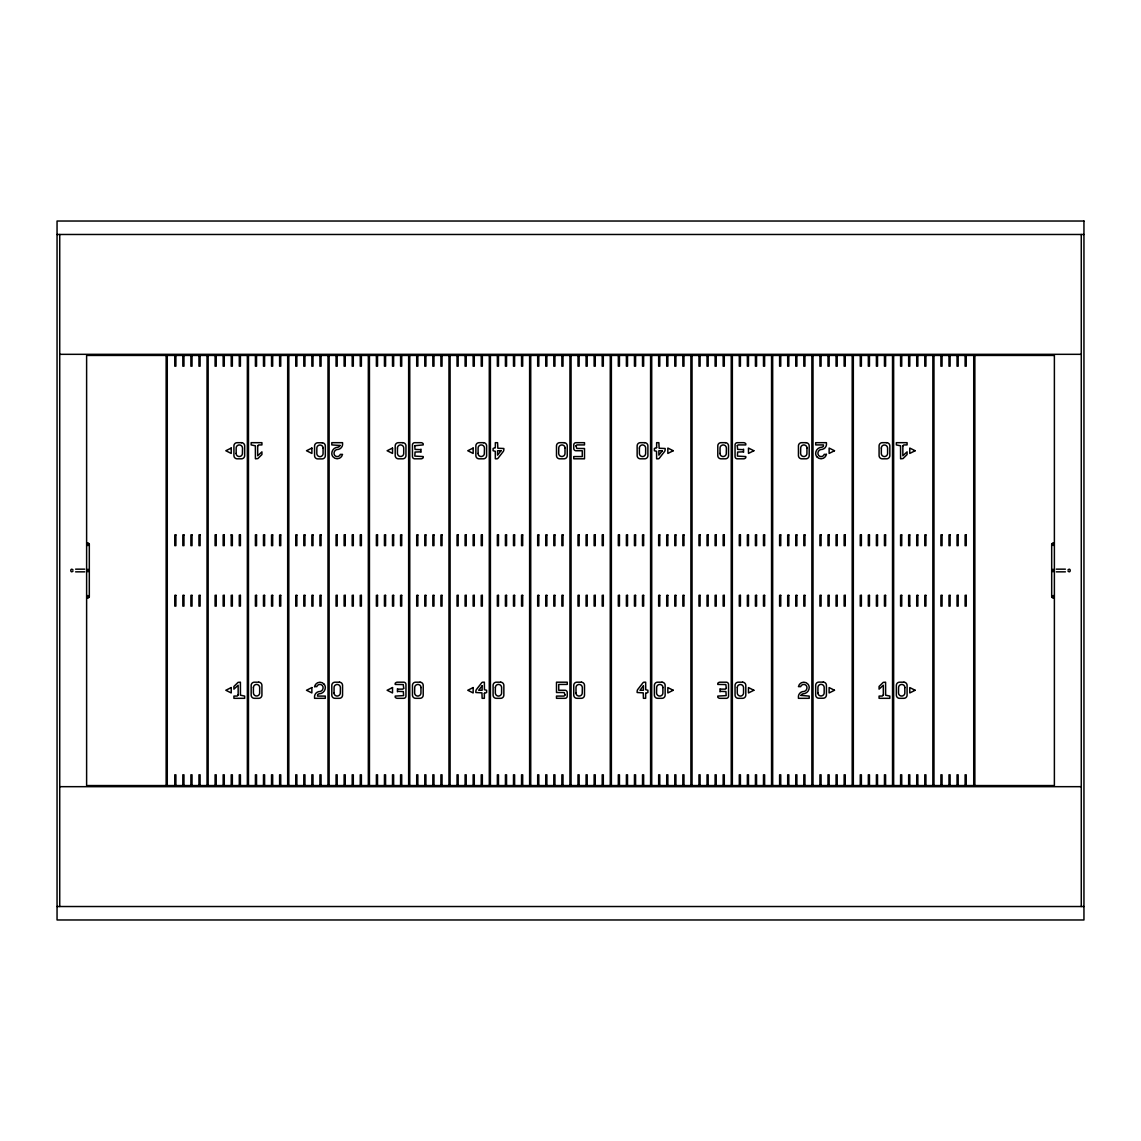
<?xml version="1.0" encoding="UTF-8"?>
<svg xmlns="http://www.w3.org/2000/svg" width="1141" height="1141" viewBox="0 0 1141 1141"><rect width="100%" height="100%" fill="white"/><g stroke="black" fill="none" stroke-linecap="round" stroke-linejoin="round"><path stroke-width="1.5" d="M236.158 453.448L236.173 448.056A3.166 3.166 0 0 1 236.829 446.16L237.399 445.575A3.166 3.166 0 0 1 242.505 448.028L242.405 453.433A3.166 3.166 0 0 1 241.749 455.316L241.179 455.901A3.166 3.166 0 0 1 236.073 453.448M323.088 448.128L323.074 453.519A3.166 3.166 0 0 1 322.418 455.416L321.848 456.001A3.166 3.166 0 0 1 319.951 456.657A3.166 3.166 0 0 1 316.813 453.548L316.841 448.142A3.166 3.166 0 0 1 317.483 446.259L318.068 445.675A3.166 3.166 0 0 1 323.174 448.128M334.042 692.972L334.071 687.567A3.166 3.166 0 0 1 334.712 685.684L335.297 685.099A3.166 3.166 0 0 1 340.403 687.552L340.303 692.944A3.166 3.166 0 0 1 339.647 694.84L339.077 695.425A3.166 3.166 0 0 1 333.971 692.972M420.972 687.552L420.943 692.944A3.166 3.166 0 0 1 420.302 694.84L419.717 695.425A3.166 3.166 0 0 1 414.611 692.972L414.711 687.567A3.166 3.166 0 0 1 415.367 685.684L415.937 685.099A3.166 3.166 0 0 1 421.058 687.552M478.093 453.448L478.108 448.056A3.166 3.166 0 0 1 478.764 446.16L479.334 445.575A3.166 3.166 0 0 1 484.454 448.028L484.34 453.433A3.166 3.166 0 0 1 483.698 455.316L483.114 455.901A3.166 3.166 0 0 1 478.008 453.448M565.009 448.028L564.995 453.433A3.166 3.166 0 0 1 564.339 455.316L563.768 455.901A3.166 3.166 0 0 1 558.662 453.448L558.762 448.056A3.166 3.166 0 0 1 559.404 446.16L559.989 445.575A3.166 3.166 0 0 1 565.095 448.028M575.991 692.972L576.005 687.567A3.166 3.166 0 0 1 576.661 685.684L577.232 685.099A3.166 3.166 0 0 1 582.338 687.552L582.238 692.944A3.166 3.166 0 0 1 581.596 694.84L581.011 695.425A3.166 3.166 0 0 1 575.905 692.972M662.907 687.552L662.892 692.944A3.166 3.166 0 0 1 662.236 694.84L661.666 695.425A3.166 3.166 0 0 1 656.546 692.972L656.66 687.567A3.166 3.166 0 0 1 657.302 685.684L657.886 685.099A3.166 3.166 0 0 1 662.992 687.552M720.028 453.448L720.057 448.056A3.166 3.166 0 0 1 720.698 446.16L721.283 445.575A3.166 3.166 0 0 1 726.389 448.028L726.289 453.433A3.166 3.166 0 0 1 725.633 455.316L725.063 455.901A3.166 3.166 0 0 1 719.942 453.448M806.958 448.028L806.929 453.433A3.166 3.166 0 0 1 806.288 455.316L805.703 455.901A3.166 3.166 0 0 1 800.597 453.448L800.697 448.056A3.166 3.166 0 0 1 801.353 446.16L801.923 445.575A3.166 3.166 0 0 1 807.029 448.028M817.912 692.872L817.926 687.481A3.166 3.166 0 0 1 818.582 685.584L819.152 684.999A3.166 3.166 0 0 1 821.049 684.343A3.166 3.166 0 0 1 824.187 687.452L824.159 692.858A3.166 3.166 0 0 1 823.517 694.741L822.932 695.325A3.166 3.166 0 0 1 817.826 692.872M904.842 687.552L904.827 692.944A3.166 3.166 0 0 1 904.171 694.84L903.601 695.425A3.166 3.166 0 0 1 898.495 692.972L898.595 687.567A3.166 3.166 0 0 1 899.251 685.684L899.821 685.099A3.166 3.166 0 0 1 904.927 687.552M89.312 544.157C86.388 548.693 86.388 539.622 89.312 544.157L89.312 596.843C86.388 601.378 86.388 592.307 89.312 596.843M1051.688 544.157C1054.612 539.622 1054.612 548.693 1051.688 544.157L1051.688 596.843C1054.612 601.378 1054.612 592.307 1051.688 596.843M72.995 571.17C70.029 574.023 70.029 566.977 72.995 569.83M1068.005 569.83C1070.971 566.977 1070.971 574.023 1068.005 571.17M57.05 234.476L1083.95 234.476M59.731 354.323L1081.269 354.323M826.441 454.375L824.201 454.375A3.337 3.337 0 0 1 821.064 456.571A3.138 3.138 0 0 1 817.926 453.433A3.794 3.794 0 0 1 820.907 449.525A5.42 5.42 0 0 0 826.441 444.919L826.441 442.679L815.687 442.679L815.687 444.919L823.488 444.919L823.303 446.459A2.995 2.995 0 0 1 821.691 447.215A6.218 6.218 0 0 0 815.687 453.433A5.377 5.377 0 0 0 816.414 456.115L816.799 456.7M231.095 534.887L232.35 534.887L232.35 545.64L231.224 545.64L231.224 534.887M75.606 569.159L84.719 569.159M1056.281 569.159L1065.394 569.159M75.606 571.841L84.719 571.841M1056.281 571.841L1065.394 571.841M909.905 606.113L908.65 606.113L908.65 595.36L909.776 595.36L909.776 606.113M314.559 686.625L316.799 686.625A3.337 3.337 0 0 1 319.936 684.429A3.138 3.138 0 0 1 323.074 687.567A3.794 3.794 0 0 1 320.093 691.475A5.42 5.42 0 0 0 314.559 696.081L314.559 698.321L325.313 698.321L325.313 696.081L317.512 696.081L317.697 694.541A2.995 2.995 0 0 1 319.309 693.785A6.218 6.218 0 0 0 325.313 687.567A5.377 5.377 0 0 0 324.586 684.885L324.201 684.3M59.731 786.677L1081.269 786.677M57.05 906.524L1083.95 906.524M1081.269 234.476L1081.269 906.524M1053.029 569.202L1053.029 570.5M1053.029 570.842L1053.029 571.798M974.856 355.436L974.856 785.564M973.729 355.436L973.729 785.564M966.227 355.436L966.227 366.19L965.115 366.19L965.115 355.436M966.227 785.564L966.227 774.81L965.115 774.81L965.115 785.564M958.169 355.436L958.169 366.19L957.042 366.19L957.042 355.436M958.169 785.564L958.169 774.81L957.042 774.81L957.042 785.564M950.096 355.436L950.096 366.19L948.984 366.19L948.984 355.436M950.096 785.564L950.096 774.81L948.984 774.81L948.984 785.564M942.038 355.436L942.038 366.19L940.911 366.19L940.911 355.436M942.038 785.564L942.038 774.81L940.911 774.81L940.911 785.564M933.966 355.436L933.966 785.564M932.853 355.436L932.853 785.564M925.907 355.436L925.907 366.19L924.78 366.19L924.78 355.436M925.907 785.564L925.907 774.81L924.78 774.81L924.78 785.564M917.835 355.436L917.835 366.19L916.722 366.19L916.722 355.436M917.835 785.564L917.835 774.81L916.722 774.81L916.722 785.564M909.776 355.436L909.776 366.19L908.65 366.19L908.65 355.436M909.776 785.564L909.776 774.81L908.65 774.81L908.65 785.564M901.718 355.436L901.718 366.19L900.591 366.19L900.591 355.436M901.718 785.564L901.718 774.81L900.591 774.81L900.591 785.564M893.645 355.436L893.645 785.564M892.533 355.436L892.533 785.564M885.587 355.436L885.587 366.19L884.46 366.19L884.46 355.436M885.587 785.564L885.587 774.81L884.46 774.81L884.46 785.564M877.515 355.436L877.515 366.19L876.402 366.19L876.402 355.436M877.515 785.564L877.515 774.81L876.402 774.81L876.402 785.564M869.456 355.436L869.456 366.19L868.33 366.19L868.33 355.436M869.456 785.564L869.456 774.81L868.33 774.81L868.33 785.564M861.384 355.436L861.384 366.19L860.271 366.19L860.271 355.436M861.384 785.564L861.384 774.81L860.271 774.81L860.271 785.564M853.325 355.436L853.325 785.564M852.199 355.436L852.199 785.564M845.253 355.436L845.253 366.19L844.14 366.19L844.14 355.436M845.253 785.564L845.253 774.81L844.14 774.81L844.14 785.564M837.194 355.436L837.194 366.19L836.068 366.19L836.068 355.436M837.194 785.564L837.194 774.81L836.068 774.81L836.068 785.564M829.136 355.436L829.136 366.19L828.009 366.19L828.009 355.436M829.136 785.564L829.136 774.81L828.009 774.81L828.009 785.564M821.064 355.436L821.064 366.19L819.951 366.19L819.951 355.436M821.064 785.564L821.064 774.81L819.951 774.81L819.951 785.564M813.005 355.436L813.005 785.564M811.879 355.436L811.879 785.564M804.933 355.436L804.933 366.19L803.82 366.19L803.82 355.436M804.933 785.564L804.933 774.81L803.82 774.81L803.82 785.564M796.874 355.436L796.874 366.19L795.748 366.19L795.748 355.436M796.874 785.564L796.874 774.81L795.748 774.81L795.748 785.564M788.802 355.436L788.802 366.19L787.689 366.19L787.689 355.436M788.802 785.564L788.802 774.81L787.689 774.81L787.689 785.564M780.744 355.436L780.744 366.19L779.617 366.19L779.617 355.436M780.744 785.564L780.744 774.81L779.617 774.81L779.617 785.564M772.671 355.436L772.671 785.564M771.558 355.436L771.558 785.564M764.613 355.436L764.613 366.19L763.486 366.19L763.486 355.436M764.613 785.564L764.613 774.81L763.486 774.81L763.486 785.564M756.554 355.436L756.554 366.19L755.428 366.19L755.428 355.436M756.554 785.564L756.554 774.81L755.428 774.81L755.428 785.564M748.482 355.436L748.482 366.19L747.369 366.19L747.369 355.436M748.482 785.564L748.482 774.81L747.369 774.81L747.369 785.564M740.423 355.436L740.423 366.19L739.297 366.19L739.297 355.436M740.423 785.564L740.423 774.81L739.297 774.81L739.297 785.564M732.351 355.436L732.351 785.564M731.238 355.436L731.238 785.564M724.293 355.436L724.293 366.19L723.166 366.19L723.166 355.436M724.293 785.564L724.293 774.81L723.166 774.81L723.166 785.564M716.22 355.436L716.22 366.19L715.107 366.19L715.107 355.436M716.22 785.564L716.22 774.81L715.107 774.81L715.107 785.564M708.162 355.436L708.162 366.19L707.035 366.19L707.035 355.436M708.162 785.564L708.162 774.81L707.035 774.81L707.035 785.564M700.089 355.436L700.089 366.19L698.977 366.19L698.977 355.436M700.089 785.564L700.089 774.81L698.977 774.81L698.977 785.564M692.031 355.436L692.031 785.564M690.904 355.436L690.904 785.564M683.958 355.436L683.958 366.19L682.846 366.19L682.846 355.436M683.958 785.564L683.958 774.81L682.846 774.81L682.846 785.564M675.9 355.436L675.9 366.19L674.787 366.19L674.787 355.436M675.9 785.564L675.9 774.81L674.787 774.81L674.787 785.564M667.842 355.436L667.842 366.19L666.715 366.19L666.715 355.436M667.842 785.564L667.842 774.81L666.715 774.81L666.715 785.564M659.769 355.436L659.769 366.19L658.657 366.19L658.657 355.436M659.769 785.564L659.769 774.81L658.657 774.81L658.657 785.564M651.711 355.436L651.711 785.564M650.584 355.436L650.584 785.564M643.638 355.436L643.638 366.19L642.526 366.19L642.526 355.436M643.638 785.564L643.638 774.81L642.526 774.81L642.526 785.564M635.58 355.436L635.58 366.19L634.453 366.19L634.453 355.436M635.58 785.564L635.58 774.81L634.453 774.81L634.453 785.564M627.507 355.436L627.507 366.19L626.395 366.19L626.395 355.436M627.507 785.564L627.507 774.81L626.395 774.81L626.395 785.564M619.449 355.436L619.449 366.19L618.322 366.19L618.322 355.436M619.449 785.564L619.449 774.81L618.322 774.81L618.322 785.564M611.376 355.436L611.376 785.564M610.264 355.436L610.264 785.564M603.318 355.436L603.318 366.19L602.206 366.19L602.206 355.436M603.318 785.564L603.318 774.81L602.206 774.81L602.206 785.564M595.26 355.436L595.26 366.19L594.133 366.19L594.133 355.436M595.26 785.564L595.26 774.81L594.133 774.81L594.133 785.564M587.187 355.436L587.187 366.19L586.075 366.19L586.075 355.436M587.187 785.564L587.187 774.81L586.075 774.81L586.075 785.564M579.129 355.436L579.129 366.19L578.002 366.19L578.002 355.436M579.129 785.564L579.129 774.81L578.002 774.81L578.002 785.564M571.056 355.436L571.056 785.564M569.944 355.436L569.944 785.564M562.998 355.436L562.998 366.19L561.871 366.19L561.871 355.436M562.998 785.564L562.998 774.81L561.871 774.81L561.871 785.564M554.925 355.436L554.925 366.19L553.813 366.19L553.813 355.436M554.925 785.564L554.925 774.81L553.813 774.81L553.813 785.564M546.867 355.436L546.867 366.19L545.74 366.19L545.74 355.436M546.867 785.564L546.867 774.81L545.74 774.81L545.74 785.564M538.794 355.436L538.794 366.19L537.682 366.19L537.682 355.436M538.794 785.564L538.794 774.81L537.682 774.81L537.682 785.564M530.736 355.436L530.736 785.564M529.624 355.436L529.624 785.564M522.678 355.436L522.678 366.19L521.551 366.19L521.551 355.436M522.678 785.564L522.678 774.81L521.551 774.81L521.551 785.564M514.605 355.436L514.605 366.19L513.493 366.19L513.493 355.436M514.605 785.564L514.605 774.81L513.493 774.81L513.493 785.564M506.547 355.436L506.547 366.19L505.42 366.19L505.42 355.436M506.547 785.564L506.547 774.81L505.42 774.81L505.42 785.564M498.474 355.436L498.474 366.19L497.362 366.19L497.362 355.436M498.474 785.564L498.474 774.81L497.362 774.81L497.362 785.564M490.416 355.436L490.416 785.564M489.289 355.436L489.289 785.564M482.343 355.436L482.343 366.19L481.231 366.19L481.231 355.436M482.343 785.564L482.343 774.81L481.231 774.81L481.231 785.564M474.285 355.436L474.285 366.19L473.158 366.19L473.158 355.436M474.285 785.564L474.285 774.81L473.158 774.81L473.158 785.564M466.213 355.436L466.213 366.19L465.1 366.19L465.1 355.436M466.213 785.564L466.213 774.81L465.1 774.81L465.1 785.564M458.154 355.436L458.154 366.19L457.042 366.19L457.042 355.436M458.154 785.564L458.154 774.81L457.042 774.81L457.042 785.564M450.096 355.436L450.096 785.564M448.969 355.436L448.969 785.564M442.023 355.436L442.023 366.19L440.911 366.19L440.911 355.436M442.023 785.564L442.023 774.81L440.911 774.81L440.911 785.564M433.965 355.436L433.965 366.19L432.838 366.19L432.838 355.436M433.965 785.564L433.965 774.81L432.838 774.81L432.838 785.564M425.893 355.436L425.893 366.19L424.78 366.19L424.78 355.436M425.893 785.564L425.893 774.81L424.78 774.81L424.78 785.564M417.834 355.436L417.834 366.19L416.707 366.19L416.707 355.436M417.834 785.564L417.834 774.81L416.707 774.81L416.707 785.564M409.762 355.436L409.762 785.564M408.649 355.436L408.649 785.564M401.703 355.436L401.703 366.19L400.577 366.19L400.577 355.436M401.703 785.564L401.703 774.81L400.577 774.81L400.577 785.564M393.631 355.436L393.631 366.19L392.518 366.19L392.518 355.436M393.631 785.564L393.631 774.81L392.518 774.81L392.518 785.564M385.572 355.436L385.572 366.19L384.446 366.19L384.446 355.436M385.572 785.564L385.572 774.81L384.446 774.81L384.446 785.564M377.514 355.436L377.514 366.19L376.387 366.19L376.387 355.436M377.514 785.564L377.514 774.81L376.387 774.81L376.387 785.564M369.442 355.436L369.442 785.564M368.329 355.436L368.329 785.564M361.383 355.436L361.383 366.19L360.256 366.19L360.256 355.436M361.383 785.564L361.383 774.81L360.256 774.81L360.256 785.564M353.311 355.436L353.311 366.19L352.198 366.19L352.198 355.436M353.311 785.564L353.311 774.81L352.198 774.81L352.198 785.564M345.252 355.436L345.252 366.19L344.126 366.19L344.126 355.436M345.252 785.564L345.252 774.81L344.126 774.81L344.126 785.564M337.18 355.436L337.18 366.19L336.067 366.19L336.067 355.436M337.18 785.564L337.18 774.81L336.067 774.81L336.067 785.564M329.121 355.436L329.121 785.564M327.995 355.436L327.995 785.564M321.049 355.436L321.049 366.19L319.936 366.19L319.936 355.436M321.049 785.564L321.049 774.81L319.936 774.81L319.936 785.564M312.991 355.436L312.991 366.19L311.864 366.19L311.864 355.436M312.991 785.564L312.991 774.81L311.864 774.81L311.864 785.564M304.932 355.436L304.932 366.19L303.806 366.19L303.806 355.436M304.932 785.564L304.932 774.81L303.806 774.81L303.806 785.564M296.86 355.436L296.86 366.19L295.747 366.19L295.747 355.436M296.86 785.564L296.86 774.81L295.747 774.81L295.747 785.564M288.801 355.436L288.801 785.564M287.675 355.436L287.675 785.564M280.729 355.436L280.729 366.19L279.616 366.19L279.616 355.436M280.729 785.564L280.729 774.81L279.616 774.81L279.616 785.564M272.67 355.436L272.67 366.19L271.544 366.19L271.544 355.436M272.67 785.564L272.67 774.81L271.544 774.81L271.544 785.564M264.598 355.436L264.598 366.19L263.485 366.19L263.485 355.436M264.598 785.564L264.598 774.81L263.485 774.81L263.485 785.564M256.54 355.436L256.54 366.19L255.413 366.19L255.413 355.436M256.54 785.564L256.54 774.81L255.413 774.81L255.413 785.564M248.467 355.436L248.467 785.564M247.355 355.436L247.355 785.564M240.409 355.436L240.409 366.19L239.282 366.19L239.282 355.436M240.409 785.564L240.409 774.81L239.282 774.81L239.282 785.564M232.35 355.436L232.35 366.19L231.224 366.19L231.224 355.436M232.35 785.564L232.35 774.81L231.224 774.81L231.224 785.564M224.278 355.436L224.278 366.19L223.165 366.19L223.165 355.436M224.278 785.564L224.278 774.81L223.165 774.81L223.165 785.564M216.219 355.436L216.219 366.19L215.093 366.19L215.093 355.436M216.219 785.564L216.219 774.81L215.093 774.81L215.093 785.564M208.147 355.436L208.147 785.564M207.034 355.436L207.034 785.564M200.089 355.436L200.089 366.19L198.962 366.19L198.962 355.436M200.089 785.564L200.089 774.81L198.962 774.81L198.962 785.564M192.016 355.436L192.016 366.19L190.904 366.19L190.904 355.436M192.016 785.564L192.016 774.81L190.904 774.81L190.904 785.564M183.958 355.436L183.958 366.19L182.831 366.19L182.831 355.436M183.958 785.564L183.958 774.81L182.831 774.81L182.831 785.564M175.885 355.436L175.885 366.19L174.773 366.19L174.773 355.436M175.885 785.564L175.885 774.81L174.773 774.81L174.773 785.564M167.271 355.436L167.271 785.564M166.144 355.436L166.144 785.564M87.971 544.157L87.971 545.498M87.971 569.202L87.971 570.158M87.971 570.5L87.971 571.798M59.731 234.476L59.731 906.524M314.588 686.625A5.448 5.448 0 0 1 324.215 684.286M826.412 454.375A5.448 5.448 0 0 1 816.785 456.714M253.416 687.567L253.402 692.972A3.166 3.166 0 0 0 258.422 695.425L259.007 694.84A3.166 3.166 0 0 0 259.649 692.944L259.677 687.552A3.166 3.166 0 0 0 256.54 684.429A3.166 3.166 0 0 0 254.657 685.099L254.072 685.684A3.166 3.166 0 0 0 253.416 687.567M397.467 448.056L397.439 453.448A3.166 3.166 0 0 0 402.473 455.901L403.044 455.316A3.166 3.166 0 0 0 403.7 453.433L403.714 448.028A3.166 3.166 0 0 0 400.662 444.919A3.166 3.166 0 0 0 398.694 445.575L398.123 446.16A3.166 3.166 0 0 0 397.467 448.056M495.365 687.567L495.337 692.972A3.166 3.166 0 0 0 498.474 696.081A3.166 3.166 0 0 0 500.371 695.425L500.942 694.84A3.166 3.166 0 0 0 501.598 692.944L501.612 687.552A3.166 3.166 0 0 0 498.474 684.429A3.166 3.166 0 0 0 496.592 685.099L496.021 685.684A3.166 3.166 0 0 0 495.365 687.567M639.402 448.056L639.388 453.448A3.166 3.166 0 0 0 642.526 456.571A3.166 3.166 0 0 0 644.408 455.901L644.979 455.316A3.166 3.166 0 0 0 645.635 453.433L645.663 448.028A3.166 3.166 0 0 0 642.526 444.919A3.166 3.166 0 0 0 640.629 445.575L640.058 446.16A3.166 3.166 0 0 0 639.402 448.056M737.3 687.567L737.286 692.972A3.166 3.166 0 0 0 740.338 696.081A3.166 3.166 0 0 0 742.306 695.425L742.877 694.84A3.166 3.166 0 0 0 743.533 692.944L743.561 687.552A3.166 3.166 0 0 0 738.527 685.099L737.956 685.684A3.166 3.166 0 0 0 737.3 687.567M881.351 448.056L881.323 453.448A3.166 3.166 0 0 0 884.46 456.571A3.166 3.166 0 0 0 886.343 455.901L886.928 455.316A3.166 3.166 0 0 0 887.584 453.433L887.598 448.028A3.166 3.166 0 0 0 882.578 445.575L881.993 446.16A3.166 3.166 0 0 0 881.351 448.056M238.169 694.855L237.257 696.039L233.919 696.081L233.919 698.321L244.659 698.321L244.659 696.081L240.451 695.183L240.409 682.19L238.055 682.375L233.919 686.454L233.919 689.135L238.141 685.256L238.169 694.855M257.666 445.974L257.695 455.744L261.917 451.865L261.917 454.546L257.852 458.582L255.413 458.81L255.37 445.817L251.163 444.919L251.163 442.679L261.917 442.679L261.917 444.919L258.565 444.961L257.666 445.974M414.696 445.717L415.053 449.426L419.845 449.625A1.783 1.783 0 0 0 420.972 449.226L420.972 452.25A1.783 1.783 0 0 0 419.845 451.865L415.053 452.05L414.825 456.1L423.211 456.571L423.211 457.684A2.795 2.795 0 0 1 420.972 458.81L414.696 458.81A2.239 2.239 0 0 1 412.457 456.571L412.457 444.919A2.239 2.239 0 0 1 414.696 442.679L420.972 442.679A2.795 2.795 0 0 1 423.211 443.792L423.211 444.919L414.696 445.717M403.714 688.223L402.916 689.135L398.566 689.135A1.783 1.783 0 0 1 397.439 688.75L397.439 691.774A1.783 1.783 0 0 1 398.566 691.375L403.358 691.574L403.6 695.625L395.2 696.081L395.2 697.208A2.795 2.795 0 0 0 397.439 698.321L403.714 698.321A2.239 2.239 0 0 0 405.954 696.081L405.954 684.429A2.239 2.239 0 0 0 403.714 682.19L397.439 682.19A2.795 2.795 0 0 0 395.2 683.316L395.2 684.429L403.258 684.557L403.714 688.223M495.337 447.6L493.097 448.499L493.097 450.738L495.28 451.294L495.337 458.81L496.777 458.81A1.64 1.64 0 0 0 498.075 458.169L503.152 451.636A3.309 3.309 0 0 0 503.851 449.611L503.851 448.499L497.847 448.242L497.576 442.679L495.337 442.679L495.337 447.6M484.369 693.286L484.369 698.321L482.13 698.321L481.944 692.858L475.854 692.501L475.854 691.389A3.309 3.309 0 0 1 476.553 689.364L481.63 682.831A1.64 1.64 0 0 1 482.928 682.19L484.369 682.19L484.44 689.706L486.608 690.262L486.608 692.501L484.369 693.286M575.991 445.889L576.818 448.456L584.506 448.499L584.506 458.81L573.752 458.81L573.752 456.571L582.267 456.571L582.267 450.738L575.991 450.738A2.239 2.239 0 0 1 573.752 448.499L573.752 444.919A2.239 2.239 0 0 1 575.991 442.679L584.506 442.679L584.506 444.919L576.961 444.919L575.991 445.889M565.009 694.969L564.039 696.081L556.494 696.081L556.494 698.321L565.009 698.321A2.239 2.239 0 0 0 567.248 696.081L567.248 692.501A2.239 2.239 0 0 0 565.009 690.262L558.733 690.262L558.733 684.429L567.248 684.429L567.248 682.19L556.494 682.19L556.494 692.501L564.182 692.544L565.009 694.969M656.631 447.6L654.392 448.499L654.392 450.738L656.56 451.294L656.631 458.81L658.072 458.81A1.64 1.64 0 0 0 659.37 458.169L664.447 451.636A3.309 3.309 0 0 0 665.146 449.611L665.146 448.499L659.141 448.242L658.87 442.679L656.631 442.679L656.631 447.6M645.663 693.286L645.663 698.321L643.424 698.321L643.239 692.858L637.149 692.501L637.149 691.389A3.309 3.309 0 0 1 637.848 689.364L642.925 682.831A1.64 1.64 0 0 1 644.223 682.19L645.663 682.19L645.72 689.706L647.903 690.262L647.903 692.501L645.663 693.286M737.286 445.717L737.642 449.426L742.434 449.625A1.783 1.783 0 0 0 743.561 449.226L743.561 452.25A1.783 1.783 0 0 0 742.434 451.865L737.642 452.05L737.4 456.1L745.8 456.571L745.8 457.684A2.795 2.795 0 0 1 743.561 458.81L737.286 458.81A2.239 2.239 0 0 1 735.046 456.571L735.046 444.919A2.239 2.239 0 0 1 737.286 442.679L743.561 442.679A2.795 2.795 0 0 1 745.8 443.792L745.8 444.919L738.084 444.919L737.286 445.717M726.304 688.223L725.505 689.135L721.155 689.135A1.783 1.783 0 0 1 720.028 688.75L720.028 691.774A1.783 1.783 0 0 1 721.155 691.375L725.947 691.574L726.175 695.625L717.789 696.081L717.789 697.208A2.795 2.795 0 0 0 720.028 698.321L726.304 698.321A2.239 2.239 0 0 0 728.543 696.081L728.543 684.429A2.239 2.239 0 0 0 726.304 682.19L720.028 682.19A2.795 2.795 0 0 0 717.789 683.316L717.789 684.429L725.847 684.557L726.304 688.223M883.348 694.855L882.435 696.039L879.083 696.081L879.083 698.321L889.837 698.321L889.837 696.081L885.63 695.183L885.587 682.19L883.22 682.375L879.083 686.454L879.083 689.135L883.305 685.256L883.348 694.855M902.845 445.974L902.859 455.744L907.081 451.865L907.081 454.546L903.016 458.582L900.591 458.81L900.549 445.817L896.341 444.919L896.341 442.679L907.081 442.679L907.081 444.919L903.743 444.961L902.845 445.974M340.061 445.475L339.419 446.459A2.995 2.995 0 0 1 337.807 447.215A6.218 6.218 0 0 0 331.803 453.433A5.377 5.377 0 0 0 332.53 456.115L332.915 456.7A5.448 5.448 0 0 0 342.528 454.375L340.318 454.375A3.337 3.337 0 0 1 337.18 456.571A3.138 3.138 0 0 1 334.042 453.433A3.794 3.794 0 0 1 337.023 449.525A5.42 5.42 0 0 0 342.557 444.919L342.557 442.679L331.803 442.679L331.803 444.919L340.061 445.475M800.939 695.425L809.197 696.081L809.197 698.321L798.443 698.321L798.443 696.081A5.42 5.42 0 0 1 803.977 691.475A3.794 3.794 0 0 0 806.958 687.567A3.138 3.138 0 0 0 803.82 684.429A3.337 3.337 0 0 0 800.682 686.625L798.443 686.625A5.448 5.448 0 0 1 808.099 684.286L808.47 684.885A5.377 5.377 0 0 1 809.197 687.567A6.218 6.218 0 0 1 803.193 693.785A2.995 2.995 0 0 0 801.581 694.541L800.939 695.425M501.013 450.738L497.576 455.159L497.576 450.738L501.013 450.738M662.308 450.738L658.87 455.159L658.87 450.738L662.308 450.738M482.13 685.841L478.692 690.262L482.13 690.262L482.13 685.841M643.424 685.841L639.987 690.262L643.424 690.262L643.424 685.841M231.224 448.056L225.847 450.738L231.224 453.433L231.224 448.056M311.892 448.056L306.515 450.738L311.892 453.433L311.892 448.056M392.518 448.056L387.141 450.738L392.518 453.433L392.518 448.056M473.158 448.056L467.781 450.738L473.158 453.433L473.158 448.056M673.219 450.738L667.842 453.433L667.842 448.056L673.219 450.738M231.224 687.567L225.847 690.262L231.224 692.944L231.224 687.567M753.859 450.738L748.482 453.433L748.482 448.056L753.859 450.738M311.864 687.567L306.501 690.262L311.864 692.944L311.864 687.567M834.499 450.738L829.136 453.433L829.136 448.056L834.499 450.738M392.518 687.567L387.141 690.262L392.518 692.944L392.518 687.567M915.153 450.738L909.776 453.433L909.776 448.056L915.153 450.738M473.158 687.567L467.781 690.262L473.158 692.944L473.158 687.567M673.219 690.262L667.842 692.944L667.842 687.567L673.219 690.262M753.859 690.262L748.482 692.944L748.482 687.567L753.859 690.262M834.485 690.262L829.108 692.944L829.108 687.567L834.485 690.262M915.153 690.262L909.776 692.944L909.776 687.567L915.153 690.262M1083.95 221.026L57.05 221.026L57.05 919.974L1083.95 919.974L1083.95 221.026M1054.384 355.436L86.616 355.436L86.616 785.564L1054.384 785.564L1054.384 355.436M241.535 442.679L237.043 442.679A3.195 3.195 0 0 0 233.919 445.817L233.919 455.673A3.195 3.195 0 0 0 237.043 458.81L241.535 458.81A3.195 3.195 0 0 0 244.659 455.673L244.659 445.817A3.195 3.195 0 0 0 241.535 442.679M402.816 442.679L398.337 442.679A3.195 3.195 0 0 0 395.2 445.817L395.2 455.673A3.195 3.195 0 0 0 398.337 458.81L402.816 458.81A3.195 3.195 0 0 0 405.954 455.673L405.954 445.817A3.195 3.195 0 0 0 402.816 442.679M483.47 442.679L478.992 442.679A3.195 3.195 0 0 0 475.854 445.817L475.854 455.673A3.195 3.195 0 0 0 478.992 458.81L483.47 458.81A3.195 3.195 0 0 0 486.608 455.673L486.608 445.817A3.195 3.195 0 0 0 483.47 442.679M564.11 442.679L559.632 442.679A3.195 3.195 0 0 0 556.494 445.817L556.494 455.673A3.195 3.195 0 0 0 559.632 458.81L564.11 458.81A3.195 3.195 0 0 0 567.248 455.673L567.248 445.817A3.195 3.195 0 0 0 564.11 442.679M644.765 442.679L640.286 442.679A3.195 3.195 0 0 0 637.149 445.817L637.149 455.673A3.195 3.195 0 0 0 640.286 458.81L644.765 458.81A3.195 3.195 0 0 0 647.903 455.673L647.903 445.817A3.195 3.195 0 0 0 644.765 442.679M725.405 442.679L720.927 442.679A3.195 3.195 0 0 0 717.789 445.817L717.789 455.673A3.195 3.195 0 0 0 720.927 458.81L725.405 458.81A3.195 3.195 0 0 0 728.543 455.673L728.543 445.817A3.195 3.195 0 0 0 725.405 442.679M806.059 442.679L801.581 442.679A3.195 3.195 0 0 0 798.443 445.817L798.443 455.673A3.195 3.195 0 0 0 801.581 458.81L806.059 458.81A3.195 3.195 0 0 0 809.197 455.673L809.197 445.817A3.195 3.195 0 0 0 806.059 442.679M886.7 442.679L882.221 442.679A3.195 3.195 0 0 0 879.083 445.817L879.083 455.673A3.195 3.195 0 0 0 882.221 458.81L886.7 458.81A3.195 3.195 0 0 0 889.837 455.673L889.837 445.817A3.195 3.195 0 0 0 886.7 442.679M322.19 442.765L317.711 442.765A3.195 3.195 0 0 0 314.574 445.903L314.574 455.758A3.195 3.195 0 0 0 317.711 458.896L322.19 458.896A3.195 3.195 0 0 0 325.328 455.758L325.328 445.903A3.195 3.195 0 0 0 322.19 442.765M175.885 534.887L174.773 534.887L174.773 545.64L175.885 545.64L175.885 534.887M183.958 534.887L182.831 534.887L182.831 545.64L183.958 545.64L183.958 534.887M192.016 534.887L190.904 534.887L190.904 545.64L192.016 545.64L192.016 534.887M200.089 534.887L198.962 534.887L198.962 545.64L200.089 545.64L200.089 534.887M216.219 534.887L215.093 534.887L215.093 545.64L216.219 545.64L216.219 534.887M224.278 534.887L223.165 534.887L223.165 545.64L224.278 545.64L224.278 534.887M240.409 534.887L239.282 534.887L239.282 545.64L240.409 545.64L240.409 534.887M256.54 534.887L255.413 534.887L255.413 545.64L256.54 545.64L256.54 534.887M264.598 534.887L263.485 534.887L263.485 545.64L264.598 545.64L264.598 534.887M272.67 534.887L271.544 534.887L271.544 545.64L272.67 545.64L272.67 534.887M280.729 534.887L279.616 534.887L279.616 545.64L280.729 545.64L280.729 534.887M296.86 534.887L295.747 534.887L295.747 545.64L296.86 545.64L296.86 534.887M304.932 534.887L303.806 534.887L303.806 545.64L304.932 545.64L304.932 534.887M312.991 534.887L311.864 534.887L311.864 545.64L312.991 545.64L312.991 534.887M321.049 534.887L319.936 534.887L319.936 545.64L321.049 545.64L321.049 534.887M337.18 534.887L336.067 534.887L336.067 545.64L337.18 545.64L337.18 534.887M345.252 534.887L344.126 534.887L344.126 545.64L345.252 545.64L345.252 534.887M353.311 534.887L352.198 534.887L352.198 545.64L353.311 545.64L353.311 534.887M361.383 534.887L360.256 534.887L360.256 545.64L361.383 545.64L361.383 534.887M377.514 534.887L376.387 534.887L376.387 545.64L377.514 545.64L377.514 534.887M385.572 534.887L384.446 534.887L384.446 545.64L385.572 545.64L385.572 534.887M393.631 534.887L392.518 534.887L392.518 545.64L393.631 545.64L393.631 534.887M401.703 534.887L400.577 534.887L400.577 545.64L401.703 545.64L401.703 534.887M417.834 534.887L416.707 534.887L416.707 545.64L417.834 545.64L417.834 534.887M425.893 534.887L424.78 534.887L424.78 545.64L425.893 545.64L425.893 534.887M433.965 534.887L432.838 534.887L432.838 545.64L433.965 545.64L433.965 534.887M442.023 534.887L440.911 534.887L440.911 545.64L442.023 545.64L442.023 534.887M458.154 534.887L457.042 534.887L457.042 545.64L458.154 545.64L458.154 534.887M466.213 534.887L465.1 534.887L465.1 545.64L466.213 545.64L466.213 534.887M474.285 534.887L473.158 534.887L473.158 545.64L474.285 545.64L474.285 534.887M482.343 534.887L481.231 534.887L481.231 545.64L482.343 545.64L482.343 534.887M498.474 534.887L497.362 534.887L497.362 545.64L498.474 545.64L498.474 534.887M506.547 534.887L505.42 534.887L505.42 545.64L506.547 545.64L506.547 534.887M514.605 534.887L513.493 534.887L513.493 545.64L514.605 545.64L514.605 534.887M522.678 534.887L521.551 534.887L521.551 545.64L522.678 545.64L522.678 534.887M538.794 534.887L537.682 534.887L537.682 545.64L538.794 545.64L538.794 534.887M546.867 534.887L545.74 534.887L545.74 545.64L546.867 545.64L546.867 534.887M554.925 534.887L553.813 534.887L553.813 545.64L554.925 545.64L554.925 534.887M562.998 534.887L561.871 534.887L561.871 545.64L562.998 545.64L562.998 534.887M579.129 534.887L578.002 534.887L578.002 545.64L579.129 545.64L579.129 534.887M587.187 534.887L586.075 534.887L586.075 545.64L587.187 545.64L587.187 534.887M595.26 534.887L594.133 534.887L594.133 545.64L595.26 545.64L595.26 534.887M603.318 534.887L602.206 534.887L602.206 545.64L603.318 545.64L603.318 534.887M619.449 534.887L618.322 534.887L618.322 545.64L619.449 545.64L619.449 534.887M627.507 534.887L626.395 534.887L626.395 545.64L627.507 545.64L627.507 534.887M635.58 534.887L634.453 534.887L634.453 545.64L635.58 545.64L635.58 534.887M643.638 534.887L642.526 534.887L642.526 545.64L643.638 545.64L643.638 534.887M659.769 534.887L658.657 534.887L658.657 545.64L659.769 545.64L659.769 534.887M667.842 534.887L666.715 534.887L666.715 545.64L667.842 545.64L667.842 534.887M675.9 534.887L674.787 534.887L674.787 545.64L675.9 545.64L675.9 534.887M683.958 534.887L682.846 534.887L682.846 545.64L683.958 545.64L683.958 534.887M700.089 534.887L698.977 534.887L698.977 545.64L700.089 545.64L700.089 534.887M708.162 534.887L707.035 534.887L707.035 545.64L708.162 545.64L708.162 534.887M716.22 534.887L715.107 534.887L715.107 545.64L716.22 545.64L716.22 534.887M724.293 534.887L723.166 534.887L723.166 545.64L724.293 545.64L724.293 534.887M740.423 534.887L739.297 534.887L739.297 545.64L740.423 545.64L740.423 534.887M748.482 534.887L747.369 534.887L747.369 545.64L748.482 545.64L748.482 534.887M756.554 534.887L755.428 534.887L755.428 545.64L756.554 545.64L756.554 534.887M764.613 534.887L763.486 534.887L763.486 545.64L764.613 545.64L764.613 534.887M780.744 534.887L779.617 534.887L779.617 545.64L780.744 545.64L780.744 534.887M788.802 534.887L787.689 534.887L787.689 545.64L788.802 545.64L788.802 534.887M796.874 534.887L795.748 534.887L795.748 545.64L796.874 545.64L796.874 534.887M804.933 534.887L803.82 534.887L803.82 545.64L804.933 545.64L804.933 534.887M821.064 534.887L819.951 534.887L819.951 545.64L821.064 545.64L821.064 534.887M829.136 534.887L828.009 534.887L828.009 545.64L829.136 545.64L829.136 534.887M837.194 534.887L836.068 534.887L836.068 545.64L837.194 545.64L837.194 534.887M845.253 534.887L844.14 534.887L844.14 545.64L845.253 545.64L845.253 534.887M861.384 534.887L860.271 534.887L860.271 545.64L861.384 545.64L861.384 534.887M869.456 534.887L868.33 534.887L868.33 545.64L869.456 545.64L869.456 534.887M877.515 534.887L876.402 534.887L876.402 545.64L877.515 545.64L877.515 534.887M885.587 534.887L884.46 534.887L884.46 545.64L885.587 545.64L885.587 534.887M901.718 534.887L900.591 534.887L900.591 545.64L901.718 545.64L901.718 534.887M909.776 534.887L908.65 534.887L908.65 545.64L909.776 545.64L909.776 534.887M917.835 534.887L916.722 534.887L916.722 545.64L917.835 545.64L917.835 534.887M925.907 534.887L924.78 534.887L924.78 545.64L925.907 545.64L925.907 534.887M942.038 534.887L940.911 534.887L940.911 545.64L942.038 545.64L942.038 534.887M950.096 534.887L948.984 534.887L948.984 545.64L950.096 545.64L950.096 534.887M958.169 534.887L957.042 534.887L957.042 545.64L958.169 545.64L958.169 534.887M966.227 534.887L965.115 534.887L965.115 545.64L966.227 545.64L966.227 534.887M175.885 595.36L174.773 595.36L174.773 606.113L175.885 606.113L175.885 595.36M183.958 595.36L182.831 595.36L182.831 606.113L183.958 606.113L183.958 595.36M192.016 595.36L190.904 595.36L190.904 606.113L192.016 606.113L192.016 595.36M200.089 595.36L198.962 595.36L198.962 606.113L200.089 606.113L200.089 595.36M216.219 595.36L215.093 595.36L215.093 606.113L216.219 606.113L216.219 595.36M224.278 595.36L223.165 595.36L223.165 606.113L224.278 606.113L224.278 595.36M232.35 595.36L231.224 595.36L231.224 606.113L232.35 606.113L232.35 595.36M240.409 595.36L239.282 595.36L239.282 606.113L240.409 606.113L240.409 595.36M256.54 595.36L255.413 595.36L255.413 606.113L256.54 606.113L256.54 595.36M264.598 595.36L263.485 595.36L263.485 606.113L264.598 606.113L264.598 595.36M272.67 595.36L271.544 595.36L271.544 606.113L272.67 606.113L272.67 595.36M280.729 595.36L279.616 595.36L279.616 606.113L280.729 606.113L280.729 595.36M296.86 595.36L295.747 595.36L295.747 606.113L296.86 606.113L296.86 595.36M304.932 595.36L303.806 595.36L303.806 606.113L304.932 606.113L304.932 595.36M312.991 595.36L311.864 595.36L311.864 606.113L312.991 606.113L312.991 595.36M321.049 595.36L319.936 595.36L319.936 606.113L321.049 606.113L321.049 595.36M337.18 595.36L336.067 595.36L336.067 606.113L337.18 606.113L337.18 595.36M345.252 595.36L344.126 595.36L344.126 606.113L345.252 606.113L345.252 595.36M353.311 595.36L352.198 595.36L352.198 606.113L353.311 606.113L353.311 595.36M361.383 595.36L360.256 595.36L360.256 606.113L361.383 606.113L361.383 595.36M377.514 595.36L376.387 595.36L376.387 606.113L377.514 606.113L377.514 595.36M385.572 595.36L384.446 595.36L384.446 606.113L385.572 606.113L385.572 595.36M393.631 595.36L392.518 595.36L392.518 606.113L393.631 606.113L393.631 595.36M401.703 595.36L400.577 595.36L400.577 606.113L401.703 606.113L401.703 595.36M417.834 595.36L416.707 595.36L416.707 606.113L417.834 606.113L417.834 595.36M425.893 595.36L424.78 595.36L424.78 606.113L425.893 606.113L425.893 595.36M433.965 595.36L432.838 595.36L432.838 606.113L433.965 606.113L433.965 595.36M442.023 595.36L440.911 595.36L440.911 606.113L442.023 606.113L442.023 595.36M458.154 595.36L457.042 595.36L457.042 606.113L458.154 606.113L458.154 595.36M466.213 595.36L465.1 595.36L465.1 606.113L466.213 606.113L466.213 595.36M474.285 595.36L473.158 595.36L473.158 606.113L474.285 606.113L474.285 595.36M482.343 595.36L481.231 595.36L481.231 606.113L482.343 606.113L482.343 595.36M498.474 595.36L497.362 595.36L497.362 606.113L498.474 606.113L498.474 595.36M506.547 595.36L505.42 595.36L505.42 606.113L506.547 606.113L506.547 595.36M514.605 595.36L513.493 595.36L513.493 606.113L514.605 606.113L514.605 595.36M522.678 595.36L521.551 595.36L521.551 606.113L522.678 606.113L522.678 595.36M538.794 595.36L537.682 595.36L537.682 606.113L538.794 606.113L538.794 595.36M546.867 595.36L545.74 595.36L545.74 606.113L546.867 606.113L546.867 595.36M554.925 595.36L553.813 595.36L553.813 606.113L554.925 606.113L554.925 595.36M562.998 595.36L561.871 595.36L561.871 606.113L562.998 606.113L562.998 595.36M579.129 595.36L578.002 595.36L578.002 606.113L579.129 606.113L579.129 595.36M587.187 595.36L586.075 595.36L586.075 606.113L587.187 606.113L587.187 595.36M595.26 595.36L594.133 595.36L594.133 606.113L595.26 606.113L595.26 595.36M603.318 595.36L602.206 595.36L602.206 606.113L603.318 606.113L603.318 595.36M619.449 595.36L618.322 595.36L618.322 606.113L619.449 606.113L619.449 595.36M627.507 595.36L626.395 595.36L626.395 606.113L627.507 606.113L627.507 595.36M635.58 595.36L634.453 595.36L634.453 606.113L635.58 606.113L635.58 595.36M643.638 595.36L642.526 595.36L642.526 606.113L643.638 606.113L643.638 595.36M659.769 595.36L658.657 595.36L658.657 606.113L659.769 606.113L659.769 595.36M667.842 595.36L666.715 595.36L666.715 606.113L667.842 606.113L667.842 595.36M675.9 595.36L674.787 595.36L674.787 606.113L675.9 606.113L675.9 595.36M683.958 595.36L682.846 595.36L682.846 606.113L683.958 606.113L683.958 595.36M700.089 595.36L698.977 595.36L698.977 606.113L700.089 606.113L700.089 595.36M708.162 595.36L707.035 595.36L707.035 606.113L708.162 606.113L708.162 595.36M716.22 595.36L715.107 595.36L715.107 606.113L716.22 606.113L716.22 595.36M724.293 595.36L723.166 595.36L723.166 606.113L724.293 606.113L724.293 595.36M740.423 595.36L739.297 595.36L739.297 606.113L740.423 606.113L740.423 595.36M748.482 595.36L747.369 595.36L747.369 606.113L748.482 606.113L748.482 595.36M756.554 595.36L755.428 595.36L755.428 606.113L756.554 606.113L756.554 595.36M764.613 595.36L763.486 595.36L763.486 606.113L764.613 606.113L764.613 595.36M780.744 595.36L779.617 595.36L779.617 606.113L780.744 606.113L780.744 595.36M788.802 595.36L787.689 595.36L787.689 606.113L788.802 606.113L788.802 595.36M796.874 595.36L795.748 595.36L795.748 606.113L796.874 606.113L796.874 595.36M804.933 595.36L803.82 595.36L803.82 606.113L804.933 606.113L804.933 595.36M821.064 595.36L819.951 595.36L819.951 606.113L821.064 606.113L821.064 595.36M829.136 595.36L828.009 595.36L828.009 606.113L829.136 606.113L829.136 595.36M837.194 595.36L836.068 595.36L836.068 606.113L837.194 606.113L837.194 595.36M845.253 595.36L844.14 595.36L844.14 606.113L845.253 606.113L845.253 595.36M861.384 595.36L860.271 595.36L860.271 606.113L861.384 606.113L861.384 595.36M869.456 595.36L868.33 595.36L868.33 606.113L869.456 606.113L869.456 595.36M877.515 595.36L876.402 595.36L876.402 606.113L877.515 606.113L877.515 595.36M885.587 595.36L884.46 595.36L884.46 606.113L885.587 606.113L885.587 595.36M901.718 595.36L900.591 595.36L900.591 606.113L901.718 606.113L901.718 595.36M917.835 595.36L916.722 595.36L916.722 606.113L917.835 606.113L917.835 595.36M925.907 595.36L924.78 595.36L924.78 606.113L925.907 606.113L925.907 595.36M942.038 595.36L940.911 595.36L940.911 606.113L942.038 606.113L942.038 595.36M950.096 595.36L948.984 595.36L948.984 606.113L950.096 606.113L950.096 595.36M958.169 595.36L957.042 595.36L957.042 606.113L958.169 606.113L958.169 595.36M966.227 595.36L965.115 595.36L965.115 606.113L966.227 606.113L966.227 595.36M258.779 682.19L254.3 682.19A3.195 3.195 0 0 0 251.163 685.327L251.163 695.183A3.195 3.195 0 0 0 254.3 698.321L258.779 698.321A3.195 3.195 0 0 0 261.917 695.183L261.917 685.327A3.195 3.195 0 0 0 258.779 682.19M339.419 682.19L334.941 682.19A3.195 3.195 0 0 0 331.803 685.327L331.803 695.183A3.195 3.195 0 0 0 334.941 698.321L339.419 698.321A3.195 3.195 0 0 0 342.557 695.183L342.557 685.327A3.195 3.195 0 0 0 339.419 682.19M420.073 682.19L415.595 682.19A3.195 3.195 0 0 0 412.457 685.327L412.457 695.183A3.195 3.195 0 0 0 415.595 698.321L420.073 698.321A3.195 3.195 0 0 0 423.211 695.183L423.211 685.327A3.195 3.195 0 0 0 420.073 682.19M500.714 682.19L496.235 682.19A3.195 3.195 0 0 0 493.097 685.327L493.097 695.183A3.195 3.195 0 0 0 496.235 698.321L500.714 698.321A3.195 3.195 0 0 0 503.851 695.183L503.851 685.327A3.195 3.195 0 0 0 500.714 682.19M581.368 682.19L576.89 682.19A3.195 3.195 0 0 0 573.752 685.327L573.752 695.183A3.195 3.195 0 0 0 576.89 698.321L581.368 698.321A3.195 3.195 0 0 0 584.506 695.183L584.506 685.327A3.195 3.195 0 0 0 581.368 682.19M662.008 682.19L657.53 682.19A3.195 3.195 0 0 0 654.392 685.327L654.392 695.183A3.195 3.195 0 0 0 657.53 698.321L662.008 698.321A3.195 3.195 0 0 0 665.146 695.183L665.146 685.327A3.195 3.195 0 0 0 662.008 682.19M742.663 682.19L738.184 682.19A3.195 3.195 0 0 0 735.046 685.327L735.046 695.183A3.195 3.195 0 0 0 738.184 698.321L742.663 698.321A3.195 3.195 0 0 0 745.8 695.183L745.8 685.327A3.195 3.195 0 0 0 742.663 682.19M823.289 682.104L818.81 682.104A3.195 3.195 0 0 0 815.672 685.242L815.672 695.097A3.195 3.195 0 0 0 818.81 698.235L823.289 698.235A3.195 3.195 0 0 0 826.426 695.097L826.426 685.242A3.195 3.195 0 0 0 823.289 682.104M903.957 682.19L899.465 682.19A3.195 3.195 0 0 0 896.341 685.327L896.341 695.183A3.195 3.195 0 0 0 899.465 698.321L903.957 698.321A3.195 3.195 0 0 0 907.081 695.183L907.081 685.327A3.195 3.195 0 0 0 903.957 682.19"/></g></svg>
